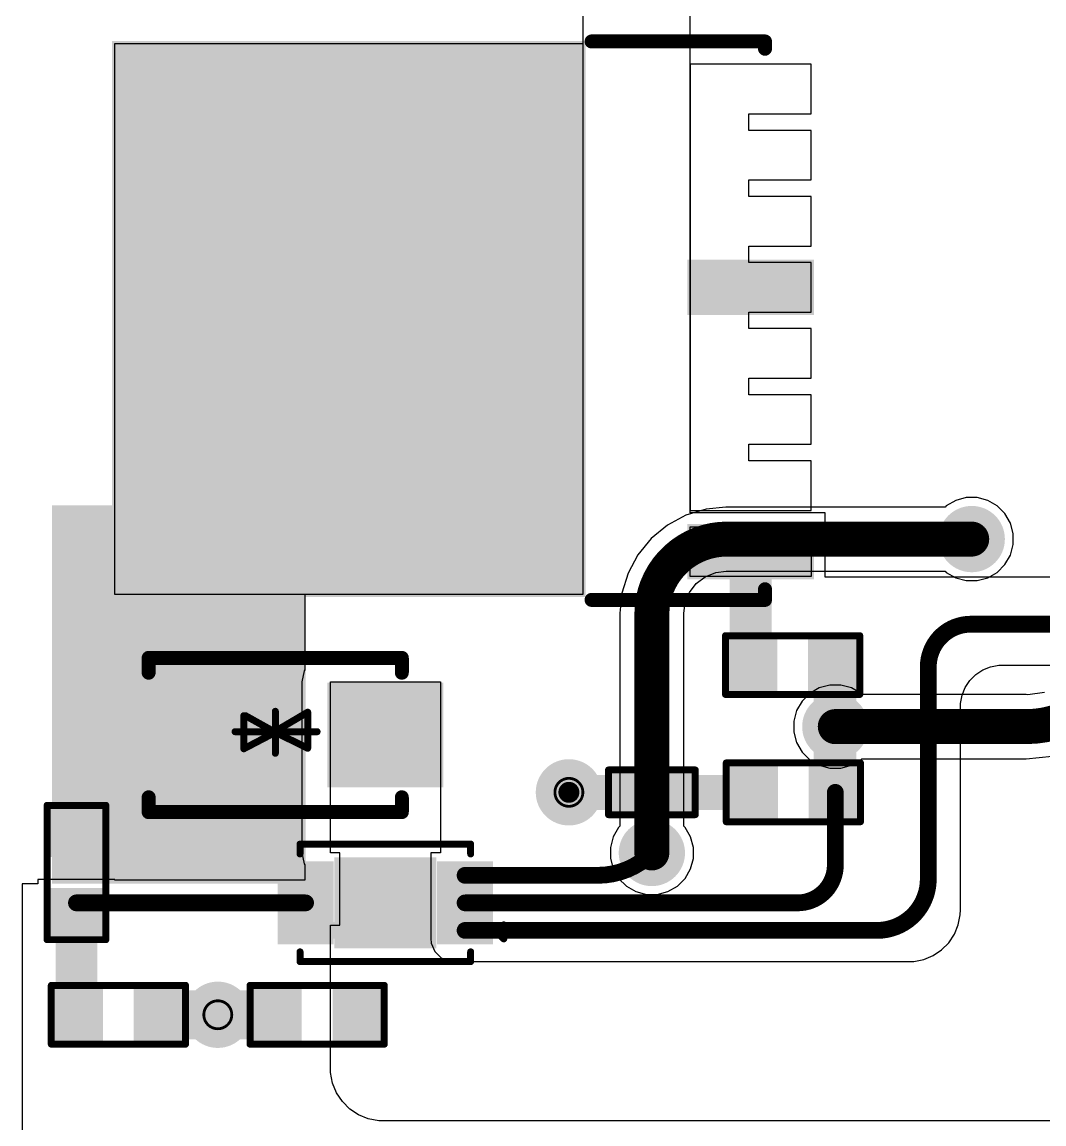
# Model space of a CAD drawing. Header units: inches. Extents: x -1 to 209, y -13 to 94.
# Drawn here: x 23.98 to 42.54, y 33.85 to 53.86 of the extents above; entities that cross this region are included whole.
import ezdxf

# ---------------------------------------------------------------- set-up
doc = ezdxf.new("R2010")
doc.units = ezdxf.units.IN
for name, color, linetype in [('Bottom Layer', 5, 'Continuous'), ('Bottom Solder', 6, 'Continuous'), ('Drill Drawing', 1, 'Continuous'), ('Top Layer', 1, 'Continuous'), ('Top Overlay', 2, 'Continuous'), ('Top Paste', 8, 'Continuous'), ('Top Solder', 216, 'Continuous'), ('Via Holes', 16, 'Continuous')]:
    doc.layers.add(name, color=color, linetype=linetype)

# ---------------------------------------------------------------- blocks, each defined once
blk = doc.blocks.new('DFN_6_EP_2_3__2')
at = {"layer": 'Top Layer'}
for points in [[(-1.854, 0.652), (-1.041, 0.652), (-1.041, 0.348), (-1.854, 0.348)], [(-0.826, 0.724), (0.826, 0.724), (0.826, -0.724), (-0.826, -0.724)], [(1.041, 0.652), (1.854, 0.652), (1.854, 0.348), (1.041, 0.348)], [(-1.854, 0.152), (-1.041, 0.152), (-1.041, -0.152), (-1.854, -0.152)], [(1.041, 0.152), (1.854, 0.152), (1.854, -0.152), (1.041, -0.152)], [(-1.854, -0.348), (-1.041, -0.348), (-1.041, -0.652), (-1.854, -0.652)], [(1.041, -0.348), (1.854, -0.348), (1.854, -0.652), (1.041, -0.652)]]:
    blk.add_hatch(color=1, dxfattribs=at).paths.add_polyline_path(points)
at = {"layer": 'Top Paste'}
for points in [[(-1.854, 0.652), (-1.041, 0.652), (-1.041, 0.348), (-1.854, 0.348)], [(-0.826, 0.724), (0.826, 0.724), (0.826, -0.724), (-0.826, -0.724)], [(1.041, 0.652), (1.854, 0.652), (1.854, 0.348), (1.041, 0.348)], [(-1.854, 0.152), (-1.041, 0.152), (-1.041, -0.152), (-1.854, -0.152)], [(1.041, 0.152), (1.854, 0.152), (1.854, -0.152), (1.041, -0.152)], [(-1.854, -0.348), (-1.041, -0.348), (-1.041, -0.652), (-1.854, -0.652)], [(1.041, -0.348), (1.854, -0.348), (1.854, -0.652), (1.041, -0.652)]]:
    blk.add_hatch(color=8, dxfattribs=at).paths.add_polyline_path(points)
at = {"layer": 'Top Solder'}
for points in [[(-0.927, 0.826), (0.927, 0.826), (0.927, -0.826), (-0.927, -0.826)], [(-1.956, 0.754), (-0.94, 0.754), (-0.94, 0.246), (-1.956, 0.246)], [(0.94, 0.754), (1.956, 0.754), (1.956, 0.246), (0.94, 0.246)], [(-1.956, 0.254), (-0.94, 0.254), (-0.94, -0.254), (-1.956, -0.254)], [(0.94, 0.254), (1.956, 0.254), (1.956, -0.254), (0.94, -0.254)], [(-1.956, -0.246), (-0.94, -0.246), (-0.94, -0.754), (-1.956, -0.754)], [(0.94, -0.246), (1.956, -0.246), (1.956, -0.754), (0.94, -0.754)]]:
    blk.add_hatch(color=216, dxfattribs=at).paths.add_polyline_path(points)
at = {"layer": 'Top Overlay'}
for points in [[(-1.549, 1.067, 0.127, 0.127, 0), (-1.549, 0.889, 0.127, 0.127, 0)], [(1.549, 1.067, 0.127, 0.127, 0), (-1.549, 1.067, 0.127, 0.127, 0)], [(1.549, 0.889, 0.127, 0.127, 0), (1.549, 1.067, 0.127, 0.127, 0)], [(-2.024, 0.527, 0.127, 0.127, 0), (-2.151, 0.654, 0.127, 0.127, 0)], [(-2.151, 0.654, 0.127, 0.127, 0), (-2.151, 0.4, 0.127, 0.127, 0)], [(-2.024, 0.527, 0.127, 0.127, 0), (-2.151, 0.4, 0.127, 0.127, 0)], [(-1.549, -1.067, 0.127, 0.127, 0), (-1.549, -0.889, 0.127, 0.127, 0)], [(1.549, -0.889, 0.127, 0.127, 0), (1.549, -1.067, 0.127, 0.127, 0)], [(1.549, -1.067, 0.127, 0.127, 0), (-1.549, -1.067, 0.127, 0.127, 0)]]:
    blk.add_lwpolyline(points, format="xyseb", dxfattribs=at)
for points in [[(-1.581, 1.067, 0.0635, 0.0635, 1), (-1.518, 1.067, 0.0635, 0.0635, 1)], [(-1.581, 1.067, 0.0635, 0.0635, 1), (-1.518, 1.067, 0.0635, 0.0635, 1)], [(1.518, 1.067, 0.0635, 0.0635, 1), (1.581, 1.067, 0.0635, 0.0635, 1)], [(1.518, 1.067, 0.0635, 0.0635, 1), (1.581, 1.067, 0.0635, 0.0635, 1)], [(-1.581, 0.889, 0.0635, 0.0635, 1), (-1.518, 0.889, 0.0635, 0.0635, 1)], [(1.518, 0.889, 0.0635, 0.0635, 1), (1.581, 0.889, 0.0635, 0.0635, 1)], [(-2.183, 0.654, 0.0635, 0.0635, 1), (-2.119, 0.654, 0.0635, 0.0635, 1)], [(-2.183, 0.654, 0.0635, 0.0635, 1), (-2.119, 0.654, 0.0635, 0.0635, 1)], [(-2.183, 0.4, 0.0635, 0.0635, 1), (-2.119, 0.4, 0.0635, 0.0635, 1)], [(-2.183, 0.4, 0.0635, 0.0635, 1), (-2.119, 0.4, 0.0635, 0.0635, 1)], [(-2.056, 0.527, 0.0635, 0.0635, 1), (-1.992, 0.527, 0.0635, 0.0635, 1)], [(-2.056, 0.527, 0.0635, 0.0635, 1), (-1.992, 0.527, 0.0635, 0.0635, 1)], [(-1.581, -0.889, 0.0635, 0.0635, 1), (-1.518, -0.889, 0.0635, 0.0635, 1)], [(1.518, -0.889, 0.0635, 0.0635, 1), (1.581, -0.889, 0.0635, 0.0635, 1)], [(-1.581, -1.067, 0.0635, 0.0635, 1), (-1.518, -1.067, 0.0635, 0.0635, 1)], [(-1.581, -1.067, 0.0635, 0.0635, 1), (-1.518, -1.067, 0.0635, 0.0635, 1)], [(1.518, -1.067, 0.0635, 0.0635, 1), (1.581, -1.067, 0.0635, 0.0635, 1)], [(1.518, -1.067, 0.0635, 0.0635, 1), (1.581, -1.067, 0.0635, 0.0635, 1)]]:
    blk.add_lwpolyline(points, format="xyseb", close=True, dxfattribs=at)
blk = doc.blocks.new('R___0603_10')
at = {"layer": 'Top Layer'}
for points in [[(-0.381, 0.4445), (-0.381, -0.4445), (-1.143, -0.4445), (-1.143, 0.4445)], [(1.143, 0.4445), (1.143, -0.4445), (0.381, -0.4445), (0.381, 0.4445)]]:
    blk.add_hatch(color=1, dxfattribs=at).paths.add_polyline_path(points)
at = {"layer": 'Top Paste'}
for points in [[(-0.381, 0.4445), (-0.381, -0.4445), (-1.143, -0.4445), (-1.143, 0.4445)], [(1.143, 0.4445), (1.143, -0.4445), (0.381, -0.4445), (0.381, 0.4445)]]:
    blk.add_hatch(color=8, dxfattribs=at).paths.add_polyline_path(points)
at = {"layer": 'Top Solder'}
for points in [[(-0.2794, 0.5461), (-0.2794, -0.5461), (-1.2446, -0.5461), (-1.2446, 0.5461)], [(1.2446, 0.5461), (1.2446, -0.5461), (0.2794, -0.5461), (0.2794, 0.5461)]]:
    blk.add_hatch(color=216, dxfattribs=at).paths.add_polyline_path(points)
at = {"layer": 'Top Overlay'}
for points in [[(-1.2192, -0.5334, 0.127, 0.127, 0), (-1.2192, 0.5334, 0.127, 0.127, 0)], [(-1.2192, 0.5334, 0.127, 0.127, 0), (1.2192, 0.5334, 0.127, 0.127, 0)], [(1.2192, -0.5334, 0.127, 0.127, 0), (1.2192, 0.5334, 0.127, 0.127, 0)], [(-1.2192, -0.5334, 0.127, 0.127, 0), (1.2192, -0.5334, 0.127, 0.127, 0)]]:
    blk.add_lwpolyline(points, format="xyseb", dxfattribs=at)
for points in [[(-1.25095, 0.5334, 0.0635, 0.0635, 1), (-1.18745, 0.5334, 0.0635, 0.0635, 1)], [(-1.25095, 0.5334, 0.0635, 0.0635, 1), (-1.18745, 0.5334, 0.0635, 0.0635, 1)], [(1.18745, 0.5334, 0.0635, 0.0635, 1), (1.25095, 0.5334, 0.0635, 0.0635, 1)], [(1.18745, 0.5334, 0.0635, 0.0635, 1), (1.25095, 0.5334, 0.0635, 0.0635, 1)], [(-1.25095, -0.5334, 0.0635, 0.0635, 1), (-1.18745, -0.5334, 0.0635, 0.0635, 1)], [(-1.25095, -0.5334, 0.0635, 0.0635, 1), (-1.18745, -0.5334, 0.0635, 0.0635, 1)], [(1.18745, -0.5334, 0.0635, 0.0635, 1), (1.25095, -0.5334, 0.0635, 0.0635, 1)], [(1.18745, -0.5334, 0.0635, 0.0635, 1), (1.25095, -0.5334, 0.0635, 0.0635, 1)]]:
    blk.add_lwpolyline(points, format="xyseb", close=True, dxfattribs=at)
blk = doc.blocks.new('R___0603_11')
at = {"layer": 'Top Layer'}
for points in [[(-0.381, 0.4445), (-0.381, -0.4445), (-1.143, -0.4445), (-1.143, 0.4445)], [(1.143, 0.4445), (1.143, -0.4445), (0.381, -0.4445), (0.381, 0.4445)]]:
    blk.add_hatch(color=1, dxfattribs=at).paths.add_polyline_path(points)
at = {"layer": 'Top Paste'}
for points in [[(-0.381, 0.4445), (-0.381, -0.4445), (-1.143, -0.4445), (-1.143, 0.4445)], [(1.143, 0.4445), (1.143, -0.4445), (0.381, -0.4445), (0.381, 0.4445)]]:
    blk.add_hatch(color=8, dxfattribs=at).paths.add_polyline_path(points)
at = {"layer": 'Top Solder'}
for points in [[(-0.2794, 0.5461), (-0.2794, -0.5461), (-1.2446, -0.5461), (-1.2446, 0.5461)], [(1.2446, 0.5461), (1.2446, -0.5461), (0.2794, -0.5461), (0.2794, 0.5461)]]:
    blk.add_hatch(color=216, dxfattribs=at).paths.add_polyline_path(points)
at = {"layer": 'Top Overlay'}
for points in [[(-1.2192, 0.5334, 0.127, 0.127, 0), (-1.2192, -0.5334, 0.127, 0.127, 0)], [(1.2192, 0.5334, 0.127, 0.127, 0), (-1.2192, 0.5334, 0.127, 0.127, 0)], [(1.2192, 0.5334, 0.127, 0.127, 0), (1.2192, -0.5334, 0.127, 0.127, 0)], [(1.2192, -0.5334, 0.127, 0.127, 0), (-1.2192, -0.5334, 0.127, 0.127, 0)]]:
    blk.add_lwpolyline(points, format="xyseb", dxfattribs=at)
for points in [[(-1.25095, 0.5334, 0.0635, 0.0635, 1), (-1.18745, 0.5334, 0.0635, 0.0635, 1)], [(-1.25095, 0.5334, 0.0635, 0.0635, 1), (-1.18745, 0.5334, 0.0635, 0.0635, 1)], [(1.18745, 0.5334, 0.0635, 0.0635, 1), (1.25095, 0.5334, 0.0635, 0.0635, 1)], [(1.18745, 0.5334, 0.0635, 0.0635, 1), (1.25095, 0.5334, 0.0635, 0.0635, 1)], [(-1.25095, -0.5334, 0.0635, 0.0635, 1), (-1.18745, -0.5334, 0.0635, 0.0635, 1)], [(-1.25095, -0.5334, 0.0635, 0.0635, 1), (-1.18745, -0.5334, 0.0635, 0.0635, 1)], [(1.18745, -0.5334, 0.0635, 0.0635, 1), (1.25095, -0.5334, 0.0635, 0.0635, 1)], [(1.18745, -0.5334, 0.0635, 0.0635, 1), (1.25095, -0.5334, 0.0635, 0.0635, 1)]]:
    blk.add_lwpolyline(points, format="xyseb", close=True, dxfattribs=at)
blk = doc.blocks.new('R___0603_12')
at = {"layer": 'Top Layer'}
for points in [[(-0.381, 0.4445), (-0.381, -0.4445), (-1.143, -0.4445), (-1.143, 0.4445)], [(1.143, 0.4445), (1.143, -0.4445), (0.381, -0.4445), (0.381, 0.4445)]]:
    blk.add_hatch(color=1, dxfattribs=at).paths.add_polyline_path(points)
at = {"layer": 'Top Paste'}
for points in [[(-0.381, 0.4445), (-0.381, -0.4445), (-1.143, -0.4445), (-1.143, 0.4445)], [(1.143, 0.4445), (1.143, -0.4445), (0.381, -0.4445), (0.381, 0.4445)]]:
    blk.add_hatch(color=8, dxfattribs=at).paths.add_polyline_path(points)
at = {"layer": 'Top Solder'}
for points in [[(-0.2794, 0.5461), (-0.2794, -0.5461), (-1.2446, -0.5461), (-1.2446, 0.5461)], [(1.2446, 0.5461), (1.2446, -0.5461), (0.2794, -0.5461), (0.2794, 0.5461)]]:
    blk.add_hatch(color=216, dxfattribs=at).paths.add_polyline_path(points)
at = {"layer": 'Top Overlay'}
for points in [[(-1.2192, 0.5334, 0.127, 0.127, 0), (-1.2192, -0.5334, 0.127, 0.127, 0)], [(-1.2192, 0.5334, 0.127, 0.127, 0), (1.2192, 0.5334, 0.127, 0.127, 0)], [(1.2192, 0.5334, 0.127, 0.127, 0), (1.2192, -0.5334, 0.127, 0.127, 0)], [(-1.2192, -0.5334, 0.127, 0.127, 0), (1.2192, -0.5334, 0.127, 0.127, 0)]]:
    blk.add_lwpolyline(points, format="xyseb", dxfattribs=at)
for points in [[(-1.25095, 0.5334, 0.0635, 0.0635, 1), (-1.18745, 0.5334, 0.0635, 0.0635, 1)], [(-1.25095, 0.5334, 0.0635, 0.0635, 1), (-1.18745, 0.5334, 0.0635, 0.0635, 1)], [(1.18745, 0.5334, 0.0635, 0.0635, 1), (1.25095, 0.5334, 0.0635, 0.0635, 1)], [(1.18745, 0.5334, 0.0635, 0.0635, 1), (1.25095, 0.5334, 0.0635, 0.0635, 1)], [(-1.25095, -0.5334, 0.0635, 0.0635, 1), (-1.18745, -0.5334, 0.0635, 0.0635, 1)], [(-1.25095, -0.5334, 0.0635, 0.0635, 1), (-1.18745, -0.5334, 0.0635, 0.0635, 1)], [(1.18745, -0.5334, 0.0635, 0.0635, 1), (1.25095, -0.5334, 0.0635, 0.0635, 1)], [(1.18745, -0.5334, 0.0635, 0.0635, 1), (1.25095, -0.5334, 0.0635, 0.0635, 1)]]:
    blk.add_lwpolyline(points, format="xyseb", close=True, dxfattribs=at)
blk = doc.blocks.new('R___0603_13')
at = {"layer": 'Top Layer'}
for points in [[(-0.381, 0.4445), (-0.381, -0.4445), (-1.143, -0.4445), (-1.143, 0.4445)], [(1.143, 0.4445), (1.143, -0.4445), (0.381, -0.4445), (0.381, 0.4445)]]:
    blk.add_hatch(color=1, dxfattribs=at).paths.add_polyline_path(points)
at = {"layer": 'Top Paste'}
for points in [[(-0.381, 0.4445), (-0.381, -0.4445), (-1.143, -0.4445), (-1.143, 0.4445)], [(1.143, 0.4445), (1.143, -0.4445), (0.381, -0.4445), (0.381, 0.4445)]]:
    blk.add_hatch(color=8, dxfattribs=at).paths.add_polyline_path(points)
at = {"layer": 'Top Solder'}
for points in [[(-0.2794, 0.5461), (-0.2794, -0.5461), (-1.2446, -0.5461), (-1.2446, 0.5461)], [(1.2446, 0.5461), (1.2446, -0.5461), (0.2794, -0.5461), (0.2794, 0.5461)]]:
    blk.add_hatch(color=216, dxfattribs=at).paths.add_polyline_path(points)
at = {"layer": 'Top Overlay'}
for points in [[(-1.2192, -0.5334, 0.127, 0.127, 0), (-1.2192, 0.5334, 0.127, 0.127, 0)], [(-1.2192, 0.5334, 0.127, 0.127, 0), (1.2192, 0.5334, 0.127, 0.127, 0)], [(1.2192, -0.5334, 0.127, 0.127, 0), (1.2192, 0.5334, 0.127, 0.127, 0)], [(-1.2192, -0.5334, 0.127, 0.127, 0), (1.2192, -0.5334, 0.127, 0.127, 0)]]:
    blk.add_lwpolyline(points, format="xyseb", dxfattribs=at)
for points in [[(-1.25095, 0.5334, 0.0635, 0.0635, 1), (-1.18745, 0.5334, 0.0635, 0.0635, 1)], [(-1.25095, 0.5334, 0.0635, 0.0635, 1), (-1.18745, 0.5334, 0.0635, 0.0635, 1)], [(1.18745, 0.5334, 0.0635, 0.0635, 1), (1.25095, 0.5334, 0.0635, 0.0635, 1)], [(1.18745, 0.5334, 0.0635, 0.0635, 1), (1.25095, 0.5334, 0.0635, 0.0635, 1)], [(-1.25095, -0.5334, 0.0635, 0.0635, 1), (-1.18745, -0.5334, 0.0635, 0.0635, 1)], [(-1.25095, -0.5334, 0.0635, 0.0635, 1), (-1.18745, -0.5334, 0.0635, 0.0635, 1)], [(1.18745, -0.5334, 0.0635, 0.0635, 1), (1.25095, -0.5334, 0.0635, 0.0635, 1)], [(1.18745, -0.5334, 0.0635, 0.0635, 1), (1.25095, -0.5334, 0.0635, 0.0635, 1)]]:
    blk.add_lwpolyline(points, format="xyseb", close=True, dxfattribs=at)
blk = doc.blocks.new('R___0603_14')
at = {"layer": 'Top Layer'}
for points in [[(-0.381, 0.4445), (-0.381, -0.4445), (-1.143, -0.4445), (-1.143, 0.4445)], [(1.143, 0.4445), (1.143, -0.4445), (0.381, -0.4445), (0.381, 0.4445)]]:
    blk.add_hatch(color=1, dxfattribs=at).paths.add_polyline_path(points)
at = {"layer": 'Top Paste'}
for points in [[(-0.381, 0.4445), (-0.381, -0.4445), (-1.143, -0.4445), (-1.143, 0.4445)], [(1.143, 0.4445), (1.143, -0.4445), (0.381, -0.4445), (0.381, 0.4445)]]:
    blk.add_hatch(color=8, dxfattribs=at).paths.add_polyline_path(points)
at = {"layer": 'Top Solder'}
for points in [[(-0.2794, 0.5461), (-0.2794, -0.5461), (-1.2446, -0.5461), (-1.2446, 0.5461)], [(1.2446, 0.5461), (1.2446, -0.5461), (0.2794, -0.5461), (0.2794, 0.5461)]]:
    blk.add_hatch(color=216, dxfattribs=at).paths.add_polyline_path(points)
at = {"layer": 'Top Overlay'}
for points in [[(-1.2192, 0.5334, 0.127, 0.127, 0), (-1.2192, -0.5334, 0.127, 0.127, 0)], [(1.2192, 0.5334, 0.127, 0.127, 0), (-1.2192, 0.5334, 0.127, 0.127, 0)], [(1.2192, 0.5334, 0.127, 0.127, 0), (1.2192, -0.5334, 0.127, 0.127, 0)], [(1.2192, -0.5334, 0.127, 0.127, 0), (-1.2192, -0.5334, 0.127, 0.127, 0)]]:
    blk.add_lwpolyline(points, format="xyseb", dxfattribs=at)
for points in [[(-1.25095, 0.5334, 0.0635, 0.0635, 1), (-1.18745, 0.5334, 0.0635, 0.0635, 1)], [(-1.25095, 0.5334, 0.0635, 0.0635, 1), (-1.18745, 0.5334, 0.0635, 0.0635, 1)], [(1.18745, 0.5334, 0.0635, 0.0635, 1), (1.25095, 0.5334, 0.0635, 0.0635, 1)], [(1.18745, 0.5334, 0.0635, 0.0635, 1), (1.25095, 0.5334, 0.0635, 0.0635, 1)], [(-1.25095, -0.5334, 0.0635, 0.0635, 1), (-1.18745, -0.5334, 0.0635, 0.0635, 1)], [(-1.25095, -0.5334, 0.0635, 0.0635, 1), (-1.18745, -0.5334, 0.0635, 0.0635, 1)], [(1.18745, -0.5334, 0.0635, 0.0635, 1), (1.25095, -0.5334, 0.0635, 0.0635, 1)], [(1.18745, -0.5334, 0.0635, 0.0635, 1), (1.25095, -0.5334, 0.0635, 0.0635, 1)]]:
    blk.add_lwpolyline(points, format="xyseb", close=True, dxfattribs=at)
blk = doc.blocks.new('T_____19')
at = {"layer": 'Top Layer'}
for points in [[(-3.175, 7.9), (6.825, 7.9), (6.825, -0.6), (-3.175, -0.6)], [(-2.85, -2.55), (-1.95, -2.55), (-1.95, -4.75), (-2.85, -4.75)], [(1.95, -2.55), (2.85, -2.55), (2.85, -4.75), (1.95, -4.75)]]:
    blk.add_hatch(color=1, dxfattribs=at).paths.add_polyline_path(points)
at = {"layer": 'Top Solder'}
for points in [[(-3.225, 7.95), (6.875, 7.95), (6.875, -0.65), (-3.225, -0.65)], [(-2.9, -2.5), (-1.9, -2.5), (-1.9, -4.8), (-2.9, -4.8)], [(1.9, -2.5), (2.9, -2.5), (2.9, -4.8), (1.9, -4.8)]]:
    blk.add_hatch(color=216, dxfattribs=at).paths.add_polyline_path(points)
at = {"layer": 'Top Layer'}
for p, q in [((-1.65, -2.55), (-1.65, -2.55)), ((-1.65, -2.55), (-1.65, -4.75)), ((-0.75, -2.55), (-1.65, -2.55)), ((-1.65, -2.55), (-1.65, -2.55)), ((-0.75, -2.551), (-0.75, -2.55)), ((-0.75, -2.55), (-0.75, -2.55)), ((-0.45, -2.551), (-0.75, -2.551)), ((-0.75, -2.551), (-0.75, -2.551)), ((0.45, -2.55), (-0.45, -2.55)), ((-0.45, -2.55), (-0.45, -2.55)), ((-0.45, -2.55), (-0.45, -2.551)), ((-0.45, -2.551), (-0.45, -2.551)), ((0.45, -2.551), (0.45, -2.55)), ((0.45, -2.55), (0.45, -2.55)), ((0.75, -2.551), (0.45, -2.551)), ((0.45, -2.551), (0.45, -2.551)), ((1.65, -2.55), (0.75, -2.55)), ((0.75, -2.55), (0.75, -2.55)), ((0.75, -2.55), (0.75, -2.551)), ((0.75, -2.551), (0.75, -2.551)), ((1.65, -2.551), (1.65, -2.55)), ((1.65, -2.55), (1.65, -2.55)), ((1.95, -2.551), (1.65, -2.551)), ((1.65, -2.551), (1.65, -2.551)), ((2.85, -2.55), (1.95, -2.55)), ((1.95, -2.55), (1.95, -2.55)), ((1.95, -2.55), (1.95, -2.551)), ((1.95, -2.551), (1.95, -2.551)), ((2.85, -2.551), (2.85, -2.55)), ((2.85, -2.55), (2.85, -2.55)), ((3.15, -2.551), (2.85, -2.551)), ((2.85, -2.551), (2.85, -2.551)), ((4.05, -2.55), (3.15, -2.55)), ((3.15, -2.55), (3.15, -2.55)), ((3.15, -2.55), (3.15, -2.551)), ((3.15, -2.551), (3.15, -2.551)), ((4.05, -2.551), (4.05, -2.55)), ((4.05, -2.55), (4.05, -2.55)), ((4.35, -2.551), (4.05, -2.551)), ((4.05, -2.551), (4.05, -2.551)), ((5.25, -2.55), (4.35, -2.55)), ((4.35, -2.55), (4.35, -2.55)), ((4.35, -2.55), (4.35, -2.551)), ((4.35, -2.551), (4.35, -2.551)), ((5.25, -2.551), (5.25, -2.55)), ((5.25, -2.55), (5.25, -2.55)), ((5.55, -2.551), (5.25, -2.551)), ((5.25, -2.551), (5.25, -2.551)), ((6.45, -2.55), (5.55, -2.55)), ((5.55, -2.55), (5.55, -2.55)), ((5.55, -2.55), (5.55, -2.551)), ((5.55, -2.551), (5.55, -2.551)), ((6.45, -2.551), (6.45, -2.55)), ((6.45, -2.55), (6.45, -2.55)), ((6.45, -3.615), (6.45, -2.551)), ((6.45, -2.551), (6.45, -2.551)), ((6.45, -2.551), (6.45, -2.551)), ((6.45, -2.551), (6.45, -2.551)), ((-0.75, -4.75), (-0.75, -3.615)), ((-0.75, -3.615), (-0.75, -3.615)), ((-0.75, -3.615), (-0.45, -3.615)), ((-0.45, -3.615), (-0.45, -3.615)), ((-0.45, -3.615), (-0.45, -4.75)), ((0.45, -4.75), (0.45, -3.615)), ((0.45, -3.615), (0.45, -3.615)), ((0.45, -3.615), (0.75, -3.615)), ((0.75, -3.615), (0.75, -3.615)), ((0.75, -3.615), (0.75, -4.75)), ((1.65, -4.75), (1.65, -3.615)), ((1.65, -3.615), (1.65, -3.615)), ((1.65, -3.615), (1.95, -3.615)), ((1.95, -3.615), (1.95, -3.615)), ((1.95, -3.615), (1.95, -4.75)), ((2.85, -4.75), (2.85, -3.615)), ((2.85, -3.615), (2.85, -3.615)), ((2.85, -3.615), (3.15, -3.615)), ((3.15, -3.615), (3.15, -3.615)), ((3.15, -3.615), (3.15, -4.75)), ((4.05, -4.75), (4.05, -3.615)), ((4.05, -3.615), (4.05, -3.615)), ((4.05, -3.615), (4.35, -3.615)), ((4.35, -3.615), (4.35, -3.615)), ((4.35, -3.615), (4.35, -4.75)), ((5.25, -4.75), (5.25, -3.615)), ((5.25, -3.615), (5.25, -3.615)), ((5.25, -3.615), (5.55, -3.615)), ((5.55, -3.615), (5.55, -3.615)), ((5.55, -3.615), (5.55, -4.75)), ((6.45, -4.75), (6.45, -3.615)), ((6.45, -3.615), (6.45, -3.615)), ((6.45, -3.615), (6.45, -3.615)), ((6.45, -3.615), (6.45, -3.615)), ((-1.65, -4.75), (-1.65, -4.75)), ((-1.65, -4.75), (-0.75, -4.75)), ((-0.75, -4.75), (-0.75, -4.75)), ((-0.45, -4.75), (-0.45, -4.75)), ((-0.45, -4.75), (0.45, -4.75)), ((0.45, -4.75), (0.45, -4.75)), ((0.75, -4.75), (0.75, -4.75)), ((0.75, -4.75), (1.65, -4.75)), ((1.65, -4.75), (1.65, -4.75)), ((1.95, -4.75), (1.95, -4.75)), ((1.95, -4.75), (2.85, -4.75)), ((2.85, -4.75), (2.85, -4.75)), ((3.15, -4.75), (3.15, -4.75)), ((3.15, -4.75), (4.05, -4.75)), ((4.05, -4.75), (4.05, -4.75)), ((4.35, -4.75), (4.35, -4.75)), ((4.35, -4.75), (5.25, -4.75)), ((5.25, -4.75), (5.25, -4.75)), ((5.55, -4.75), (5.55, -4.75)), ((5.55, -4.75), (6.45, -4.75)), ((6.45, -4.75), (6.45, -4.75))]:
    blk.add_line(p, q, dxfattribs=at)
at = {"layer": 'Top Overlay'}
for points in [[(-3.275, -0.76, 0.254, 0.254, 0), (-3.275, -3.91, 0.254, 0.254, 0)], [(6.865, -0.76, 0.254, 0.254, 0), (6.865, -3.91, 0.254, 0.254, 0)], [(-3.275, -3.91, 0.254, 0.254, 0), (-3.081, -3.91, 0.254, 0.254, 0)], [(6.731, -3.91, 0.254, 0.254, 0), (6.865, -3.91, 0.254, 0.254, 0)]]:
    blk.add_lwpolyline(points, format="xyseb", dxfattribs=at)
for points in [[(-3.339, -0.76, 0.127, 0.127, 1), (-3.212, -0.76, 0.127, 0.127, 1)], [(6.801, -0.76, 0.127, 0.127, 1), (6.928, -0.76, 0.127, 0.127, 1)], [(-3.339, -3.91, 0.127, 0.127, 1), (-3.212, -3.91, 0.127, 0.127, 1)], [(-3.339, -3.91, 0.127, 0.127, 1), (-3.212, -3.91, 0.127, 0.127, 1)], [(-3.145, -3.91, 0.127, 0.127, 1), (-3.018, -3.91, 0.127, 0.127, 1)], [(6.668, -3.91, 0.127, 0.127, 1), (6.795, -3.91, 0.127, 0.127, 1)], [(6.801, -3.91, 0.127, 0.127, 1), (6.928, -3.91, 0.127, 0.127, 1)], [(6.801, -3.91, 0.127, 0.127, 1), (6.928, -3.91, 0.127, 0.127, 1)]]:
    blk.add_lwpolyline(points, format="xyseb", close=True, dxfattribs=at)
at = {"layer": 'Top Paste'}
for p, q in [((-3.175, -0.6), (-3.175, 7.9)), ((-3.175, 7.9), (6.825, 7.9)), ((6.825, 7.9), (6.825, -0.6)), ((6.825, -0.6), (-3.175, -0.6)), ((-2.85, -4.75), (-2.85, -2.55)), ((-2.85, -2.55), (-1.95, -2.55)), ((-1.95, -2.55), (-1.95, -4.75)), ((-1.65, -2.55), (-1.65, -2.55)), ((-1.65, -2.55), (-1.65, -4.75)), ((-0.75, -2.55), (-1.65, -2.55)), ((-0.75, -2.551), (-0.75, -2.55)), ((-0.45, -2.551), (-0.75, -2.551)), ((0.45, -2.55), (-0.45, -2.55)), ((-0.45, -2.55), (-0.45, -2.551)), ((0.45, -2.551), (0.45, -2.55)), ((0.75, -2.551), (0.45, -2.551)), ((1.65, -2.55), (0.75, -2.55)), ((0.75, -2.55), (0.75, -2.551)), ((1.65, -2.551), (1.65, -2.55)), ((1.95, -2.551), (1.65, -2.551)), ((2.85, -2.55), (1.95, -2.55)), ((1.95, -2.55), (1.95, -2.551)), ((2.85, -2.551), (2.85, -2.55)), ((3.15, -2.551), (2.85, -2.551)), ((4.05, -2.55), (3.15, -2.55)), ((3.15, -2.55), (3.15, -2.551)), ((4.05, -2.551), (4.05, -2.55)), ((4.35, -2.551), (4.05, -2.551)), ((5.25, -2.55), (4.35, -2.55)), ((4.35, -2.55), (4.35, -2.551)), ((5.25, -2.551), (5.25, -2.55)), ((5.55, -2.551), (5.25, -2.551)), ((6.45, -2.55), (5.55, -2.55)), ((5.55, -2.55), (5.55, -2.551)), ((6.45, -2.551), (6.45, -2.55)), ((6.45, -3.615), (6.45, -2.551)), ((6.45, -2.551), (6.45, -2.551)), ((-0.75, -4.75), (-0.75, -3.615)), ((-0.75, -3.615), (-0.45, -3.615)), ((-0.45, -3.615), (-0.45, -4.75)), ((0.45, -4.75), (0.45, -3.615)), ((0.45, -3.615), (0.75, -3.615)), ((0.75, -3.615), (0.75, -4.75)), ((1.65, -4.75), (1.65, -3.615)), ((1.65, -3.615), (1.95, -3.615)), ((1.95, -3.615), (1.95, -4.75)), ((2.85, -4.75), (2.85, -3.615)), ((2.85, -3.615), (3.15, -3.615)), ((3.15, -3.615), (3.15, -4.75)), ((4.05, -4.75), (4.05, -3.615)), ((4.05, -3.615), (4.35, -3.615)), ((4.35, -3.615), (4.35, -4.75)), ((5.25, -4.75), (5.25, -3.615)), ((5.25, -3.615), (5.55, -3.615)), ((5.55, -3.615), (5.55, -4.75)), ((6.45, -4.75), (6.45, -3.615)), ((6.45, -3.615), (6.45, -3.615)), ((-1.95, -4.75), (-2.85, -4.75)), ((-1.65, -4.75), (-0.75, -4.75)), ((-0.45, -4.75), (0.45, -4.75)), ((0.75, -4.75), (1.65, -4.75)), ((1.95, -4.75), (2.85, -4.75)), ((3.15, -4.75), (4.05, -4.75)), ((4.35, -4.75), (5.25, -4.75)), ((5.55, -4.75), (6.45, -4.75))]:
    blk.add_line(p, q, dxfattribs=at)
blk = doc.blocks.new('SMA_B__D___________28')
at = {"layer": 'Top Layer'}
for points in [[(-3, 0.9), (-1, 0.9), (-1, -0.9), (-3, -0.9)], [(1, 0.9), (3, 0.9), (3, -0.9), (1, -0.9)]]:
    blk.add_hatch(color=1, dxfattribs=at).paths.add_polyline_path(points)
at = {"layer": 'Top Paste'}
for points in [[(-3, 0.9), (-1, 0.9), (-1, -0.9), (-3, -0.9)], [(1, 0.9), (3, 0.9), (3, -0.9), (1, -0.9)]]:
    blk.add_hatch(color=8, dxfattribs=at).paths.add_polyline_path(points)
at = {"layer": 'Top Solder'}
for points in [[(-3.051, 0.951), (-0.949, 0.951), (-0.949, -0.951), (-3.051, -0.951)], [(0.949, 0.951), (3.051, 0.951), (3.051, -0.951), (0.949, -0.951)]]:
    blk.add_hatch(color=216, dxfattribs=at).paths.add_polyline_path(points)
at = {"layer": 'Top Overlay'}
for points in [[(-2.3, 1.4, 0.254, 0.254, 0), (-2.3, 1.131, 0.254, 0.254, 0)], [(2.3, 1.4, 0.254, 0.254, 0), (-2.3, 1.4, 0.254, 0.254, 0)], [(2.3, 1.4, 0.254, 0.254, 0), (2.3, 1.131, 0.254, 0.254, 0)], [(-0.59, 0.24, 0.127, 0.127, 0), (-0.59, -0.414, 0.127, 0.127, 0)], [(-0.002, -0.049, 0.127, 0.127, 0), (-0.59, 0.24, 0.127, 0.127, 0)], [(-0.002, 0.332, 0.127, 0.127, 0), (-0.002, -0.049, 0.127, 0.127, 0)], [(0.57, 0.25, 0.127, 0.127, 0), (-0.002, -0.049, 0.127, 0.127, 0)], [(0.57, 0.25, 0.127, 0.127, 0), (0.57, -0.35, 0.127, 0.127, 0)], [(0.73, -0.06, 0.127, 0.127, 0), (-0.76, -0.06, 0.127, 0.127, 0)], [(0.015, -0.058, 0.127, 0.127, 0), (-0.59, -0.414, 0.127, 0.127, 0)], [(-0.002, -0.049, 0.127, 0.127, 0), (-0.002, -0.43, 0.127, 0.127, 0)], [(0.54, -0.35, 0.127, 0.127, 0), (0.015, -0.058, 0.127, 0.127, 0)], [(-2.3, -1.131, 0.254, 0.254, 0), (-2.3, -1.4, 0.254, 0.254, 0)], [(2.3, -1.131, 0.254, 0.254, 0), (2.3, -1.4, 0.254, 0.254, 0)], [(2.3, -1.4, 0.254, 0.254, 0), (-2.3, -1.4, 0.254, 0.254, 0)]]:
    blk.add_lwpolyline(points, format="xyseb", dxfattribs=at)
for points in [[(-2.363, 1.4, 0.127, 0.127, 1), (-2.236, 1.4, 0.127, 0.127, 1)], [(-2.363, 1.4, 0.127, 0.127, 1), (-2.236, 1.4, 0.127, 0.127, 1)], [(2.236, 1.4, 0.127, 0.127, 1), (2.363, 1.4, 0.127, 0.127, 1)], [(2.236, 1.4, 0.127, 0.127, 1), (2.363, 1.4, 0.127, 0.127, 1)], [(-2.363, 1.131, 0.127, 0.127, 1), (-2.236, 1.131, 0.127, 0.127, 1)], [(2.236, 1.131, 0.127, 0.127, 1), (2.363, 1.131, 0.127, 0.127, 1)], [(-0.622, 0.24, 0.0635, 0.0635, 1), (-0.558, 0.24, 0.0635, 0.0635, 1)], [(-0.622, 0.24, 0.0635, 0.0635, 1), (-0.558, 0.24, 0.0635, 0.0635, 1)], [(-0.034, 0.332, 0.0635, 0.0635, 1), (0.03, 0.332, 0.0635, 0.0635, 1)], [(0.538, 0.25, 0.0635, 0.0635, 1), (0.602, 0.25, 0.0635, 0.0635, 1)], [(0.538, 0.25, 0.0635, 0.0635, 1), (0.602, 0.25, 0.0635, 0.0635, 1)], [(-0.792, -0.06, 0.0635, 0.0635, 1), (-0.728, -0.06, 0.0635, 0.0635, 1)], [(-0.034, -0.049, 0.0635, 0.0635, 1), (0.03, -0.049, 0.0635, 0.0635, 1)], [(-0.034, -0.049, 0.0635, 0.0635, 1), (0.03, -0.049, 0.0635, 0.0635, 1)], [(-0.034, -0.049, 0.0635, 0.0635, 1), (0.03, -0.049, 0.0635, 0.0635, 1)], [(-0.034, -0.049, 0.0635, 0.0635, 1), (0.03, -0.049, 0.0635, 0.0635, 1)], [(-0.017, -0.058, 0.0635, 0.0635, 1), (0.046, -0.058, 0.0635, 0.0635, 1)], [(-0.017, -0.058, 0.0635, 0.0635, 1), (0.046, -0.058, 0.0635, 0.0635, 1)], [(0.698, -0.06, 0.0635, 0.0635, 1), (0.762, -0.06, 0.0635, 0.0635, 1)], [(-0.622, -0.414, 0.0635, 0.0635, 1), (-0.558, -0.414, 0.0635, 0.0635, 1)], [(-0.622, -0.414, 0.0635, 0.0635, 1), (-0.558, -0.414, 0.0635, 0.0635, 1)], [(-0.034, -0.43, 0.0635, 0.0635, 1), (0.03, -0.43, 0.0635, 0.0635, 1)], [(0.508, -0.35, 0.0635, 0.0635, 1), (0.572, -0.35, 0.0635, 0.0635, 1)], [(0.538, -0.35, 0.0635, 0.0635, 1), (0.602, -0.35, 0.0635, 0.0635, 1)], [(-2.363, -1.131, 0.127, 0.127, 1), (-2.236, -1.131, 0.127, 0.127, 1)], [(2.236, -1.131, 0.127, 0.127, 1), (2.363, -1.131, 0.127, 0.127, 1)], [(-2.363, -1.4, 0.127, 0.127, 1), (-2.236, -1.4, 0.127, 0.127, 1)], [(-2.363, -1.4, 0.127, 0.127, 1), (-2.236, -1.4, 0.127, 0.127, 1)], [(2.236, -1.4, 0.127, 0.127, 1), (2.363, -1.4, 0.127, 0.127, 1)], [(2.236, -1.4, 0.127, 0.127, 1), (2.363, -1.4, 0.127, 0.127, 1)]]:
    blk.add_lwpolyline(points, format="xyseb", close=True, dxfattribs=at)
blk = doc.blocks.new('C___0402_33')
at = {"layer": 'Top Layer'}
for points in [[(-0.699, -0.318), (-0.699, 0.318), (-0.241, 0.318), (-0.241, -0.318)], [(0.241, -0.318), (0.241, 0.318), (0.699, 0.318), (0.699, -0.318)]]:
    blk.add_hatch(color=1, dxfattribs=at).paths.add_polyline_path(points)
at = {"layer": 'Top Paste'}
for points in [[(-0.699, -0.318), (-0.699, 0.318), (-0.241, 0.318), (-0.241, -0.318)], [(0.241, -0.318), (0.241, 0.318), (0.699, 0.318), (0.699, -0.318)]]:
    blk.add_hatch(color=8, dxfattribs=at).paths.add_polyline_path(points)
at = {"layer": 'Top Solder'}
for points in [[(-0.758, -0.377), (-0.758, 0.377), (-0.181, 0.377), (-0.181, -0.377)], [(0.181, -0.377), (0.181, 0.377), (0.758, 0.377), (0.758, -0.377)]]:
    blk.add_hatch(color=216, dxfattribs=at).paths.add_polyline_path(points)
at = {"layer": 'Top Overlay'}
for points in [[(-0.787, 0.406, 0.127, 0.127, 0), (-0.279, 0.406, 0.127, 0.127, 0)], [(-0.787, -0.406, 0.127, 0.127, 0), (-0.787, 0.406, 0.127, 0.127, 0)], [(0.279, 0.406, 0.127, 0.127, 0), (0.787, 0.406, 0.127, 0.127, 0)], [(0.787, -0.406, 0.127, 0.127, 0), (0.787, 0.406, 0.127, 0.127, 0)], [(-0.787, -0.406, 0.127, 0.127, 0), (-0.279, -0.406, 0.127, 0.127, 0)], [(0.279, -0.406, 0.127, 0.127, 0), (0.787, -0.406, 0.127, 0.127, 0)]]:
    blk.add_lwpolyline(points, format="xyseb", dxfattribs=at)
for points in [[(-0.819, 0.406, 0.0635, 0.0635, 1), (-0.756, 0.406, 0.0635, 0.0635, 1)], [(-0.819, 0.406, 0.0635, 0.0635, 1), (-0.756, 0.406, 0.0635, 0.0635, 1)], [(-0.311, 0.406, 0.0635, 0.0635, 1), (-0.248, 0.406, 0.0635, 0.0635, 1)], [(0.248, 0.406, 0.0635, 0.0635, 1), (0.311, 0.406, 0.0635, 0.0635, 1)], [(0.756, 0.406, 0.0635, 0.0635, 1), (0.819, 0.406, 0.0635, 0.0635, 1)], [(0.756, 0.406, 0.0635, 0.0635, 1), (0.819, 0.406, 0.0635, 0.0635, 1)], [(-0.819, -0.406, 0.0635, 0.0635, 1), (-0.756, -0.406, 0.0635, 0.0635, 1)], [(-0.819, -0.406, 0.0635, 0.0635, 1), (-0.756, -0.406, 0.0635, 0.0635, 1)], [(-0.311, -0.406, 0.0635, 0.0635, 1), (-0.248, -0.406, 0.0635, 0.0635, 1)], [(0.248, -0.406, 0.0635, 0.0635, 1), (0.311, -0.406, 0.0635, 0.0635, 1)], [(0.756, -0.406, 0.0635, 0.0635, 1), (0.819, -0.406, 0.0635, 0.0635, 1)], [(0.756, -0.406, 0.0635, 0.0635, 1), (0.819, -0.406, 0.0635, 0.0635, 1)]]:
    blk.add_lwpolyline(points, format="xyseb", close=True, dxfattribs=at)

msp = doc.modelspace()

# ---------------------------------------------------------------- hatches: boundary and pattern name
at = {"layer": 'Bottom Layer'}
h = msp.add_hatch(color=5, dxfattribs=at)
edge = h.paths.add_edge_path()
edge.add_arc((41.226, 44.473), 0.5, 0, 360)
h = msp.add_hatch(color=5, dxfattribs=at)
edge = h.paths.add_edge_path()
edge.add_arc((38.748, 41.068), 0.5, 0, 360)
h = msp.add_hatch(color=5, dxfattribs=at)
edge = h.paths.add_edge_path()
edge.add_arc((33.909, 39.875), 0.5, 0, 360)
h = msp.add_hatch(color=5, dxfattribs=at)
edge = h.paths.add_edge_path()
edge.add_arc((35.416, 38.774), 0.5, 0, 360)
h = msp.add_hatch(color=5, dxfattribs=at)
edge = h.paths.add_edge_path()
edge.add_arc((27.532, 35.836), 0.5, 0, 360)
at = {"layer": 'Bottom Solder'}
h = msp.add_hatch(color=6, dxfattribs=at)
edge = h.paths.add_edge_path()
edge.add_arc((41.226, 44.473), 0.602, 0, 360)
h = msp.add_hatch(color=6, dxfattribs=at)
edge = h.paths.add_edge_path()
edge.add_arc((38.748, 41.068), 0.602, 0, 360)
h = msp.add_hatch(color=6, dxfattribs=at)
edge = h.paths.add_edge_path()
edge.add_arc((33.909, 39.875), 0.602, 0, 360)
h = msp.add_hatch(color=6, dxfattribs=at)
edge = h.paths.add_edge_path()
edge.add_arc((35.416, 38.774), 0.602, 0, 360)
h = msp.add_hatch(color=6, dxfattribs=at)
edge = h.paths.add_edge_path()
edge.add_arc((27.532, 35.836), 0.602, 0, 360)
at = {"layer": 'Top Layer'}
for points in [[(24.52, 38.216), (29.127, 38.216), (29.127, 45.084), (24.52, 45.084)], [(36.83, 41.742), (37.592, 41.742), (37.592, 44.244), (36.83, 44.244)], [(38.354, 39.43), (39.129, 39.43), (39.129, 42.631), (38.354, 42.631)], [(33.909, 39.557), (35.174, 39.557), (35.174, 40.192), (33.909, 40.192)], [(35.657, 39.557), (37.224, 39.557), (37.224, 40.192), (35.657, 40.192)], [(24.584, 35.392), (25.346, 35.392), (25.346, 37.657), (24.584, 37.657)], [(28.721, 37.216), (30.575, 37.216), (30.575, 37.52), (28.721, 37.52)], [(26.108, 35.392), (28.956, 35.392), (28.956, 36.281), (26.108, 36.281)]]:
    msp.add_hatch(color=1, dxfattribs=at).paths.add_polyline_path(points)
h = msp.add_hatch(color=1, dxfattribs=at)
edge = h.paths.add_edge_path()
edge.add_arc((41.226, 44.473), 0.5, 0, 360)
h = msp.add_hatch(color=1, dxfattribs=at)
edge = h.paths.add_edge_path()
edge.add_arc((38.748, 41.068), 0.5, 0, 360)
h = msp.add_hatch(color=1, dxfattribs=at)
edge = h.paths.add_edge_path()
edge.add_arc((33.909, 39.875), 0.5, 0, 360)
h = msp.add_hatch(color=1, dxfattribs=at)
edge = h.paths.add_edge_path()
edge.add_arc((35.416, 38.774), 0.5, 0, 360)
h = msp.add_hatch(color=1, dxfattribs=at)
edge = h.paths.add_edge_path()
edge.add_arc((27.532, 35.836), 0.5, 0, 360)
at = {"layer": 'Top Solder'}
h = msp.add_hatch(color=216, dxfattribs=at)
edge = h.paths.add_edge_path()
edge.add_arc((41.226, 44.473), 0.602, 0, 360)
h = msp.add_hatch(color=216, dxfattribs=at)
edge = h.paths.add_edge_path()
edge.add_arc((38.748, 41.068), 0.602, 0, 360)
h = msp.add_hatch(color=216, dxfattribs=at)
edge = h.paths.add_edge_path()
edge.add_arc((33.909, 39.875), 0.602, 0, 360)
h = msp.add_hatch(color=216, dxfattribs=at)
edge = h.paths.add_edge_path()
edge.add_arc((35.416, 38.774), 0.602, 0, 360)
h = msp.add_hatch(color=216, dxfattribs=at)
edge = h.paths.add_edge_path()
edge.add_arc((27.532, 35.836), 0.602, 0, 360)
at = {"layer": 'Via Holes'}
h = msp.add_hatch(color=7, dxfattribs=at)
edge = h.paths.add_edge_path()
edge.add_arc((41.226, 44.473), 0.3, 0, 360)
h = msp.add_hatch(color=7, dxfattribs=at)
edge = h.paths.add_edge_path()
edge.add_arc((38.748, 41.068), 0.3, 0, 360)
h = msp.add_hatch(color=7, dxfattribs=at)
edge = h.paths.add_edge_path()
edge.add_arc((33.909, 39.875), 0.3, 0, 360)
h = msp.add_hatch(color=7, dxfattribs=at)
edge = h.paths.add_edge_path()
edge.add_arc((35.416, 38.774), 0.3, 0, 360)
h = msp.add_hatch(color=7, dxfattribs=at)
edge = h.paths.add_edge_path()
edge.add_arc((27.532, 35.836), 0.3, 0, 360)

# ---------------------------------------------------------------- linework, layer by layer
at = {"layer": 'Bottom Layer'}
for p, q in [((41.126, 45.227), (40.935, 45.175)), ((41.325, 45.227), (41.126, 45.227)), ((41.517, 45.175), (41.325, 45.227)), ((36.761, 45.052), (36.4, 45.016)), ((36.779, 45.055), (36.761, 45.052)), ((40.742, 45.055), (36.779, 45.055)), ((40.763, 45.076), (40.742, 45.055)), ((40.935, 45.175), (40.763, 45.076)), ((41.689, 45.076), (41.517, 45.175)), ((41.829, 44.936), (41.689, 45.076)), ((36.035, 44.906), (35.699, 44.726)), ((36.4, 45.016), (36.035, 44.906)), ((41.928, 44.764), (41.829, 44.936)), ((35.699, 44.726), (35.404, 44.484)), ((41.98, 44.572), (41.928, 44.764)), ((35.404, 44.484), (35.162, 44.19)), ((41.98, 44.374), (41.98, 44.572)), ((41.928, 44.182), (41.98, 44.374)), ((35.162, 44.19), (34.983, 43.853)), ((41.829, 44.01), (41.928, 44.182)), ((34.983, 43.853), (34.872, 43.489)), ((36.386, 43.79), (36.576, 43.869)), ((36.576, 43.869), (36.763, 43.893)), ((36.763, 43.893), (36.779, 43.89)), ((36.779, 43.89), (40.742, 43.89)), ((40.742, 43.89), (40.763, 43.869)), ((40.763, 43.869), (40.935, 43.77)), ((41.517, 43.77), (41.689, 43.869)), ((41.689, 43.869), (41.829, 44.01)), ((36.098, 43.502), (36.223, 43.665)), ((36.223, 43.665), (36.386, 43.79)), ((40.935, 43.77), (41.126, 43.719)), ((41.126, 43.719), (41.325, 43.719)), ((41.325, 43.719), (41.517, 43.77)), ((34.872, 43.489), (34.837, 43.128)), ((36.02, 43.313), (36.098, 43.502)), ((35.995, 43.125), (36.02, 43.313)), ((34.837, 43.128), (34.833, 43.109)), ((34.833, 43.109), (34.833, 39.258)), ((35.998, 43.109), (35.995, 43.125)), ((35.998, 39.258), (35.998, 43.109)), ((38.649, 41.822), (38.457, 41.771)), ((38.847, 41.822), (38.649, 41.822)), ((39.039, 41.771), (38.847, 41.822)), ((38.285, 41.672), (38.145, 41.531)), ((38.457, 41.771), (38.285, 41.672)), ((39.211, 41.672), (39.039, 41.771)), ((39.232, 41.651), (39.211, 41.672)), ((42.213, 41.651), (39.232, 41.651)), ((42.242, 41.645), (42.213, 41.651)), ((42.545, 41.685), (42.242, 41.645)), ((38.145, 41.531), (38.045, 41.359)), ((38.045, 41.359), (37.994, 41.168)), ((37.994, 41.168), (37.994, 40.969)), ((37.994, 40.969), (38.045, 40.777)), ((38.045, 40.777), (38.145, 40.605)), ((38.145, 40.605), (38.285, 40.465)), ((38.285, 40.465), (38.457, 40.366)), ((39.039, 40.366), (39.211, 40.465)), ((39.211, 40.465), (39.232, 40.486)), ((39.232, 40.486), (42.213, 40.486)), ((42.213, 40.485), (42.689, 40.532)), ((42.213, 40.486), (42.213, 40.485)), ((38.457, 40.366), (38.649, 40.314)), ((38.649, 40.314), (38.847, 40.314)), ((38.847, 40.314), (39.039, 40.366)), ((34.812, 39.237), (34.713, 39.065)), ((34.833, 39.258), (34.812, 39.237)), ((36.019, 39.237), (35.998, 39.258)), ((36.118, 39.065), (36.019, 39.237)), ((34.713, 39.065), (34.662, 38.874)), ((36.17, 38.874), (36.118, 39.065)), ((34.662, 38.874), (34.662, 38.675)), ((36.17, 38.675), (36.17, 38.874)), ((34.662, 38.675), (34.713, 38.483)), ((36.118, 38.483), (36.17, 38.675)), ((34.713, 38.483), (34.812, 38.311)), ((36.019, 38.311), (36.118, 38.483)), ((34.812, 38.311), (34.953, 38.171)), ((35.879, 38.171), (36.019, 38.311)), ((34.953, 38.171), (35.125, 38.072)), ((35.125, 38.072), (35.316, 38.02)), ((35.316, 38.02), (35.515, 38.02)), ((35.515, 38.02), (35.707, 38.072)), ((35.707, 38.072), (35.879, 38.171))]:
    msp.add_line(p, q, dxfattribs=at)
for points in [[(35.416, 43.109, 0.635, 0.635, -0.414214), (36.779, 44.473, 0.635, 0.635, 0)], [(36.779, 44.473, 0.635, 0.635, 0), (41.226, 44.473, 0.635, 0.635, 0)], [(35.416, 38.774, 0.635, 0.635, 0), (35.416, 43.109, 0.635, 0.635, 0)], [(44.069, 42.924, 0.635, 0.635, -0.414214), (42.213, 41.068, 0.635, 0.635, 0)], [(38.748, 41.068, 0.635, 0.635, 0), (42.213, 41.068, 0.635, 0.635, 0)]]:
    msp.add_lwpolyline(points, format="xyseb", dxfattribs=at)
for points in [[(36.62, 44.473, 0.318, 0.318, 1), (36.938, 44.473, 0.318, 0.318, 1)], [(36.62, 44.473, 0.318, 0.318, 1), (36.938, 44.473, 0.318, 0.318, 1)], [(41.067, 44.473, 0.318, 0.318, 1), (41.384, 44.473, 0.318, 0.318, 1)], [(35.257, 43.109, 0.318, 0.318, 1), (35.574, 43.109, 0.318, 0.318, 1)], [(35.257, 43.109, 0.318, 0.318, 1), (35.574, 43.109, 0.318, 0.318, 1)], [(38.589, 41.068, 0.318, 0.318, 1), (38.907, 41.068, 0.318, 0.318, 1)], [(42.054, 41.068, 0.318, 0.318, 1), (42.372, 41.068, 0.318, 0.318, 1)], [(42.054, 41.068, 0.318, 0.318, 1), (42.372, 41.068, 0.318, 0.318, 1)], [(35.257, 38.774, 0.318, 0.318, 1), (35.574, 38.774, 0.318, 0.318, 1)]]:
    msp.add_lwpolyline(points, format="xyseb", close=True, dxfattribs=at)
at = {"layer": 'Drill Drawing'}
for points in [[(41.48, 44.473, 0.0508, 0.0508, 1), (40.972, 44.473, 0.0508, 0.0508, 1)], [(40.959, 44.473, 0.0254, 0.0254, 1), (40.984, 44.473, 0.0254, 0.0254, 1)], [(41.467, 44.473, 0.0254, 0.0254, 1), (41.492, 44.473, 0.0254, 0.0254, 1)], [(39.002, 41.068, 0.0508, 0.0508, 1), (38.494, 41.068, 0.0508, 0.0508, 1)], [(38.481, 41.068, 0.0254, 0.0254, 1), (38.507, 41.068, 0.0254, 0.0254, 1)], [(38.989, 41.068, 0.0254, 0.0254, 1), (39.015, 41.068, 0.0254, 0.0254, 1)], [(34.163, 39.875, 0.0508, 0.0508, 1), (33.655, 39.875, 0.0508, 0.0508, 1)], [(33.642, 39.875, 0.0254, 0.0254, 1), (33.668, 39.875, 0.0254, 0.0254, 1)], [(34.15, 39.875, 0.0254, 0.0254, 1), (34.176, 39.875, 0.0254, 0.0254, 1)], [(35.67, 38.774, 0.0508, 0.0508, 1), (35.162, 38.774, 0.0508, 0.0508, 1)], [(35.149, 38.774, 0.0254, 0.0254, 1), (35.174, 38.774, 0.0254, 0.0254, 1)], [(35.657, 38.774, 0.0254, 0.0254, 1), (35.682, 38.774, 0.0254, 0.0254, 1)], [(27.786, 35.836, 0.0508, 0.0508, 1), (27.278, 35.836, 0.0508, 0.0508, 1)], [(27.265, 35.836, 0.0254, 0.0254, 1), (27.291, 35.836, 0.0254, 0.0254, 1)], [(27.773, 35.836, 0.0254, 0.0254, 1), (27.799, 35.836, 0.0254, 0.0254, 1)]]:
    msp.add_lwpolyline(points, format="xyseb", close=True, dxfattribs=at)
at = {"layer": 'Top Layer'}
for p, q in [((34.161, 59.534), (34.161, 43.469)), ((36.111, 44.948), (36.111, 54.442)), ((38.565, 44.948), (36.111, 44.948)), ((38.565, 43.784), (38.565, 44.948)), ((45.169, 43.784), (38.565, 43.784)), ((34.161, 43.469), (29.112, 43.469)), ((29.112, 43.469), (29.112, 42.102)), ((29.098, 42.082), (29.059, 41.884)), ((29.112, 42.102), (29.098, 42.082)), ((41.301, 42.013), (41.428, 42.098)), ((41.428, 42.098), (41.569, 42.156)), ((41.569, 42.156), (41.718, 42.186)), ((41.718, 42.186), (41.794, 42.186)), ((41.794, 42.186), (45.443, 42.186)), ((29.059, 41.884), (29.059, 38.774)), ((29.577, 38.774), (29.577, 41.884)), ((29.577, 41.884), (31.577, 41.884)), ((31.577, 41.884), (31.577, 38.774)), ((41.109, 41.779), (41.194, 41.906)), ((41.194, 41.906), (41.301, 42.013)), ((41.021, 41.489), (41.051, 41.638)), ((41.051, 41.638), (41.109, 41.779)), ((41.021, 41.413), (41.021, 41.489)), ((41.021, 37.742), (41.021, 41.413)), ((29.059, 38.774), (29.098, 38.576)), ((29.749, 38.774), (29.577, 38.774)), ((29.749, 37.462), (29.749, 38.774)), ((31.4, 38.774), (31.4, 37.219)), ((31.577, 38.774), (31.4, 38.774)), ((29.098, 38.576), (29.112, 38.556)), ((29.112, 38.556), (29.112, 38.282)), ((24.266, 38.216), (23.976, 38.216)), ((23.976, 38.216), (23.976, 33.75)), ((25.663, 38.292), (24.266, 38.292)), ((24.266, 38.292), (24.266, 38.216)), ((25.663, 38.282), (25.663, 38.292)), ((29.112, 38.282), (25.663, 38.282)), ((40.98, 37.469), (41.016, 37.65)), ((41.016, 37.65), (41.021, 37.742)), ((29.577, 34.881), (29.577, 37.462)), ((29.577, 37.462), (29.749, 37.462)), ((40.91, 37.298), (40.98, 37.469)), ((31.4, 37.219), (31.409, 37.138)), ((40.807, 37.145), (40.91, 37.298)), ((31.409, 37.138), (31.471, 36.987)), ((40.524, 36.912), (40.677, 37.015)), ((40.677, 37.015), (40.807, 37.145)), ((31.471, 36.987), (31.586, 36.872)), ((31.586, 36.872), (31.737, 36.809)), ((40.173, 36.806), (40.353, 36.842)), ((40.353, 36.842), (40.524, 36.912)), ((31.737, 36.809), (31.818, 36.801)), ((31.818, 36.801), (31.818, 36.801)), ((31.818, 36.801), (40.08, 36.801)), ((40.08, 36.801), (40.173, 36.806)), ((29.577, 34.785), (29.577, 34.881)), ((29.614, 34.597), (29.577, 34.785)), ((29.688, 34.42), (29.614, 34.597)), ((29.794, 34.261), (29.688, 34.42)), ((29.93, 34.125), (29.794, 34.261)), ((30.089, 34.019), (29.93, 34.125)), ((30.266, 33.945), (30.089, 34.019)), ((30.454, 33.908), (30.266, 33.945)), ((30.55, 33.908), (30.454, 33.908)), ((45.424, 33.908), (30.55, 33.908))]:
    msp.add_line(p, q, dxfattribs=at)
for points in [[(40.437, 42.155, 0.305, 0.305, -0.414214), (41.21, 42.928, 0.305, 0.305, 0)], [(41.21, 42.928, 0.305, 0.305, 0), (47.961, 42.928, 0.305, 0.305, 0)], [(40.437, 38.3, 0.305, 0.305, 0), (40.437, 42.155, 0.305, 0.305, 0)], [(33.909, 39.875, 0.381, 0.381, 0), (33.909, 39.875, 0.381, 0.381, 0)], [(38.748, 38.554, 0.305, 0.305, 0), (38.748, 39.875, 0.305, 0.305, 0)], [(35.416, 38.774, 0.305, 0.305, -0.198912), (34.435, 38.368, 0.305, 0.305, 0)], [(38.748, 38.554, 0.305, 0.305, -0.414214), (38.062, 37.868, 0.305, 0.305, 0)], [(32.023, 38.368, 0.305, 0.305, 0), (34.435, 38.368, 0.305, 0.305, 0)], [(40.437, 38.3, 0.305, 0.305, -0.414214), (39.505, 37.368, 0.305, 0.305, 0)], [(24.965, 37.868, 0.305, 0.305, 0), (29.127, 37.868, 0.305, 0.305, 0)], [(32.023, 37.868, 0.305, 0.305, 0), (38.062, 37.868, 0.305, 0.305, 0)], [(32.023, 37.368, 0.305, 0.305, 0), (39.505, 37.368, 0.305, 0.305, 0)]]:
    msp.add_lwpolyline(points, format="xyseb", dxfattribs=at)
for points in [[(41.134, 42.928, 0.152, 0.152, 1), (41.286, 42.928, 0.152, 0.152, 1)], [(41.134, 42.928, 0.152, 0.152, 1), (41.286, 42.928, 0.152, 0.152, 1)], [(40.361, 42.155, 0.152, 0.152, 1), (40.513, 42.155, 0.152, 0.152, 1)], [(40.361, 42.155, 0.152, 0.152, 1), (40.513, 42.155, 0.152, 0.152, 1)], [(33.814, 39.875, 0.191, 0.191, 1), (34.004, 39.875, 0.191, 0.191, 1)], [(33.814, 39.875, 0.191, 0.191, 1), (34.004, 39.875, 0.191, 0.191, 1)], [(38.672, 39.875, 0.152, 0.152, 1), (38.824, 39.875, 0.152, 0.152, 1)], [(35.339, 38.774, 0.152, 0.152, 1), (35.492, 38.774, 0.152, 0.152, 1)], [(38.672, 38.554, 0.152, 0.152, 1), (38.824, 38.554, 0.152, 0.152, 1)], [(38.672, 38.554, 0.152, 0.152, 1), (38.824, 38.554, 0.152, 0.152, 1)], [(31.947, 38.368, 0.152, 0.152, 1), (32.099, 38.368, 0.152, 0.152, 1)], [(34.358, 38.368, 0.152, 0.152, 1), (34.511, 38.368, 0.152, 0.152, 1)], [(34.358, 38.368, 0.152, 0.152, 1), (34.511, 38.368, 0.152, 0.152, 1)], [(40.361, 38.3, 0.152, 0.152, 1), (40.513, 38.3, 0.152, 0.152, 1)], [(40.361, 38.3, 0.152, 0.152, 1), (40.513, 38.3, 0.152, 0.152, 1)], [(24.888, 37.868, 0.152, 0.152, 1), (25.041, 37.868, 0.152, 0.152, 1)], [(29.051, 37.868, 0.152, 0.152, 1), (29.203, 37.868, 0.152, 0.152, 1)], [(31.947, 37.868, 0.152, 0.152, 1), (32.099, 37.868, 0.152, 0.152, 1)], [(37.986, 37.868, 0.152, 0.152, 1), (38.138, 37.868, 0.152, 0.152, 1)], [(37.986, 37.868, 0.152, 0.152, 1), (38.138, 37.868, 0.152, 0.152, 1)], [(31.947, 37.368, 0.152, 0.152, 1), (32.099, 37.368, 0.152, 0.152, 1)], [(39.429, 37.368, 0.152, 0.152, 1), (39.581, 37.368, 0.152, 0.152, 1)], [(39.429, 37.368, 0.152, 0.152, 1), (39.581, 37.368, 0.152, 0.152, 1)]]:
    msp.add_lwpolyline(points, format="xyseb", close=True, dxfattribs=at)

# ---------------------------------------------------------------- block references
for name, p, rotation in [('T_____19', (33.561, 46.644), 90), ('R___0603_14', (37.973, 42.186), 180), ('SMA_B__D___________28', (28.575, 40.916), 180), ('R___0603_12', (24.965, 38.419), 90), ('DFN_6_EP_2_3__2', (30.575, 37.868), 180), ('R___0603_11', (25.727, 35.836), 180)]:
    msp.add_blockref(name, p, dxfattribs=dict(rotation=rotation))
for name, p in [('R___0603_13', (37.986, 39.875)), ('C___0402_33', (35.416, 39.875)), ('R___0603_10', (29.337, 35.836))]:
    msp.add_blockref(name, p)

doc.saveas('drawing.dxf')
